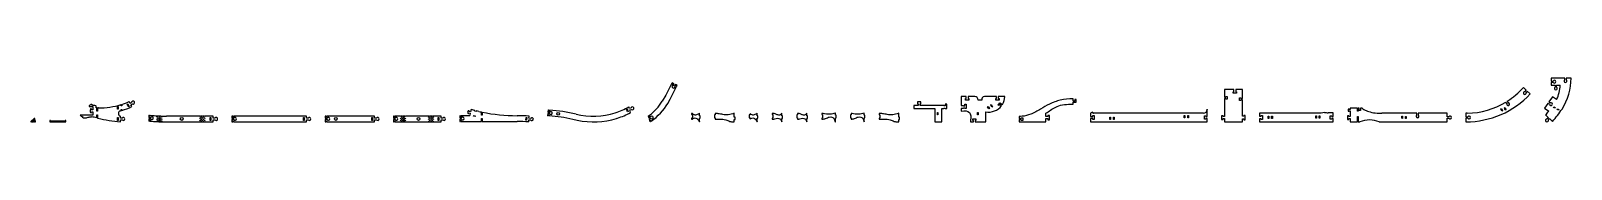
# Model space of a CAD drawing. Header units: millimetres. Extents: x 10 to 4322, y 0 to 123.
import ezdxf

# ---------------------------------------------------------------- set-up
doc = ezdxf.new("R2010")
doc.units = ezdxf.units.MM
doc.layers.get('0').update_dxf_attribs({"linetype": 'CONTINUOUS'})
doc.layers.add('CUTOUTS', color=1, linetype='CONTINUOUS')
doc.layers.add('PERIMETER', color=5, linetype='CONTINUOUS')

msp = doc.modelspace()

# ---------------------------------------------------------------- linework, layer by layer
for p, q in [((1803.5, 106.2), (1787.1, 75.2)), ((1799.2, 63.6), (1817.8, 98.6)), ((1806.2, 104.8), (1803.5, 106.2)), ((1805.4, 109.7), (1804.4, 107.8)), ((1804.4, 107.8), (1807, 106.4)), ((1810.8, 106.8), (1805.4, 109.7)), ((1807, 106.4), (1806.2, 104.8)), ((1808.4, 102.3), (1810.8, 106.8)), ((1814.2, 105), (1811.8, 100.5)), ((1819.7, 102.1), (1814.2, 105)), ((1815.1, 100), (1816, 101.7)), ((1817.8, 98.6), (1815.1, 100)), ((1816, 101.7), (1818.7, 100.2)), ((1818.7, 100.2), (1819.7, 102.1)), ((3377.1, 90.4), (3351.2, 90.4)), ((3351.2, 90.4), (3351.2, 69.2)), ((3377.1, 84.2), (3377.1, 90.4)), ((3401.4, 90.4), (3382.9, 90.4)), ((3382.9, 90.4), (3382.9, 84.2)), ((3401.4, 65.3), (3401.4, 90.4)), ((4196.1, 88.5), (4187.8, 96.1)), ((4192.6, 84.7), (4196.1, 88.5)), ((4303.6, 122.6), (4266.1, 122.6)), ((4266.1, 122.6), (4266.1, 114.4)), ((4266.1, 114.4), (4271.2, 114.4)), ((4271.2, 110.6), (4266.1, 110.6)), ((4266.1, 110.6), (4266.1, 102.4)), ((4266.1, 102.4), (4276.5, 102.4)), ((4276.5, 102.4), (4276.5, 97.5)), ((4280.6, 97.5), (4280.6, 102.4)), ((4280.6, 102.4), (4290.8, 102.4)), ((4303.6, 117.5), (4303.6, 122.6)), ((4321.7, 122.6), (4307.5, 122.6)), ((4307.5, 122.6), (4307.5, 117.5)), ((175.6, 46.7), (173.3, 44.4)), ((173.3, 44.4), (173.3, 42.6)), ((181.7, 46.5), (183, 48)), ((183, 45.3), (181.7, 46.5)), ((184.3, 46.7), (183, 45.3)), ((192.5, 38.8), (192.5, 43.9)), ((252.7, 43.4), (254.6, 43.4)), ((252.7, 35.5), (252.7, 43.4)), ((254.6, 43.4), (254.6, 35.5)), ((262.7, 44.5), (262.7, 48.5)), ((264.6, 44.5), (262.7, 44.5)), ((264.6, 49.1), (264.6, 44.5)), ((280.1, 49.2), (281.7, 50.1)), ((284, 42.4), (280.1, 49.2)), ((281.7, 50.1), (285.6, 43.3)), ((285.6, 43.3), (284, 42.4)), ((287.9, 51.6), (284.9, 56.8)), ((292.2, 54), (287.9, 51.6)), ((290, 48), (294.2, 50.4)), ((293.1, 42.8), (290, 48)), ((1787.1, 75.2), (1777.4, 57.6)), ((1792.7, 51.7), (1799.2, 63.6)), ((2494, 45.7), (2481.4, 45.7)), ((2481.4, 45.7), (2481.4, 37.6)), ((2491.5, 55.7), (2491.5, 50.6)), ((2501.6, 55.7), (2491.5, 55.7)), ((2491.5, 50.6), (2494, 50.6)), ((2494, 50.6), (2494, 45.7)), ((2499.1, 45.7), (2499.1, 50.6)), ((2499.1, 50.6), (2501.6, 50.6)), ((2566.1, 45.7), (2499.1, 45.7)), ((2501.6, 50.6), (2501.6, 55.7)), ((2566.1, 44.7), (2566.1, 45.7)), ((2569.8, 44.7), (2566.1, 44.7)), ((2574, 49.7), (2569.8, 49.7)), ((2569.8, 49.7), (2569.8, 44.7)), ((2574, 37.6), (2574, 49.7)), ((2628.6, 70.7), (2614, 70.7)), ((2614, 70.7), (2614, 45.6)), ((2614, 45.6), (2620.4, 45.6)), ((2620.4, 45.6), (2620.4, 44.6)), ((2620.4, 44.6), (2624.4, 44.6)), ((2624.4, 44.6), (2624.4, 49.6)), ((2624.4, 49.6), (2628.3, 49.6)), ((2626.1, 60.7), (2626.1, 65.6)), ((2626.1, 65.6), (2628.6, 65.6)), ((2635.9, 60.7), (2626.1, 60.7)), ((2628.3, 49.6), (2628.3, 37.7)), ((2628.6, 65.6), (2628.6, 70.7)), ((2652.3, 70.7), (2633.4, 70.7)), ((2633.4, 70.7), (2633.4, 65.6)), ((2633.4, 65.6), (2635.9, 65.6)), ((2635.9, 65.6), (2635.9, 60.7)), ((2671.6, 60.7), (2661.7, 60.7)), ((2713.4, 70.7), (2679.8, 70.7)), ((2688.3, 42.3), (2689.9, 43.2)), ((2689.9, 43.2), (2693.3, 37.3)), ((2697, 47.3), (2698.6, 48.2)), ((2700.4, 41.4), (2697, 47.3)), ((2698.6, 48.2), (2702, 42.3)), ((2710.9, 60.7), (2710.9, 65.6)), ((2710.9, 65.6), (2713.4, 65.6)), ((2720.7, 60.7), (2710.9, 60.7)), ((2713.4, 65.6), (2713.4, 70.7)), ((2717.7, 46.9), (2722, 53.7)), ((2720.1, 45.4), (2717.7, 46.9)), ((2736.6, 70.7), (2718.2, 70.7)), ((2718.2, 70.7), (2718.2, 65.6)), ((2718.2, 65.6), (2720.7, 65.6)), ((2722.1, 48.6), (2720.1, 45.4)), ((2720.7, 65.6), (2720.7, 60.7)), ((2722, 53.7), (2729.6, 49)), ((2727.2, 45.4), (2722.1, 48.6)), ((2928.1, 58.4), (2928.1, 64.4)), ((2931.9, 58.4), (2928.1, 58.4)), ((2928.1, 49.2), (2928.1, 55.2)), ((2928.1, 55.2), (2932, 55.2)), ((2936.1, 62.4), (2931.9, 62.4)), ((2931.9, 62.4), (2931.9, 58.4)), ((2932, 55.2), (2936.1, 55.2)), ((2936.1, 55.2), (2936.1, 62.4)), ((3351.2, 69.2), (3355.4, 69.2)), ((3355.4, 65.4), (3351.2, 65.4)), ((3351.2, 65.4), (3351.2, 15.1)), ((3355.4, 69.2), (3355.4, 71.2)), ((3355.4, 71.2), (3359.2, 71.2)), ((3355.4, 63.4), (3355.4, 65.4)), ((3359.2, 63.4), (3355.4, 63.4)), ((3359.2, 71.2), (3359.2, 63.4)), ((3375.1, 80.4), (3375.1, 84.2)), ((3375.1, 84.2), (3377.1, 84.2)), ((3384.9, 80.4), (3375.1, 80.4)), ((3382.9, 84.2), (3384.9, 84.2)), ((3384.9, 84.2), (3384.9, 80.4)), ((3393.4, 59.4), (3393.4, 67.3)), ((3393.4, 67.3), (3397.2, 67.3)), ((3397.2, 59.4), (3393.4, 59.4)), ((3397.2, 67.3), (3397.2, 65.3)), ((3397.2, 65.3), (3401.4, 65.3)), ((3401.4, 61.4), (3397.2, 61.4)), ((3397.2, 61.4), (3397.2, 59.4)), ((3401.4, 16.1), (3401.4, 61.4)), ((4141.6, 51.5), (4139.1, 55.6)), ((4142.4, 57.6), (4144.9, 53.6)), ((4198.9, 85.9), (4195.5, 82.1)), ((4207.2, 78.3), (4198.9, 85.9)), ((4256.3, 51.4), (4247.2, 38)), ((4261.3, 49.5), (4256.3, 51.4)), ((4269, 70.4), (4259.2, 55.8)), ((4259.2, 55.8), (4263.5, 52.9)), ((4280.7, 62.6), (4269, 70.4)), ((65.3, 4.1), (63.2, 4.1)), ((63.2, 4.1), (63.2, 0)), ((63.2, 0), (108.2, 0)), ((65.3, 2.1), (65.3, 4.1)), ((106, 2.1), (65.3, 2.1)), ((108.2, 4.1), (106, 4.1)), ((106, 4.1), (106, 2.1)), ((108.2, 2.1), (108.2, 4.1)), ((108.2, 0), (108.2, 2.1)), ((108.2, 2.1), (108.2, 2.1)), ((184, 18.7), (148.2, 18.7)), ((148.2, 18.7), (152.8, 14.5)), ((152.8, 14.5), (154.2, 16)), ((154.2, 16), (155.5, 14.8)), ((155.5, 14.8), (154.2, 13.3)), ((154.2, 13.3), (155.6, 12.1)), ((173.3, 42.6), (184, 42.6)), ((184, 33.7), (180.1, 33.7)), ((180.1, 27.6), (184, 27.6)), ((184, 42.6), (184, 33.7)), ((184, 27.6), (184, 18.7)), ((194.5, 38.8), (192.5, 38.8)), ((194.5, 30.3), (194.5, 38.8)), ((196.4, 30.3), (194.5, 30.3)), ((194.5, 11.1), (194.5, 20.1)), ((194.5, 20.1), (196.4, 20.1)), ((199.5, 38.8), (196.4, 38.8)), ((196.4, 38.8), (196.4, 30.3)), ((196.4, 20.1), (196.4, 10.7)), ((196.4, 10.7), (197.9, 10.3)), ((199.5, 38.8), (199.5, 38.8)), ((254.6, 35.5), (252.7, 35.5)), ((252.7, 12), (254.6, 12)), ((252.7, 4.2), (252.7, 12)), ((254.6, 4.2), (252.7, 4.2)), ((254.6, 12), (254.6, 4.2)), ((260.7, 10.2), (260.7, 16.2)), ((265.6, 10.2), (260.7, 10.2)), ((260.7, 0), (260.7, 6)), ((260.7, 6), (265.6, 6)), ((262.7, 31.6), (262.7, 34.4)), ((262.7, 34.4), (264.6, 34.4)), ((264.6, 34.4), (264.6, 32.2)), ((340.4, 18.7), (340.4, 12.5)), ((340.4, 12.5), (345.5, 12.5)), ((345.5, 8.6), (340.4, 8.6)), ((340.4, 8.6), (340.4, 2.4)), ((342.5, 15.6), (342.5, 18.5)), ((344.4, 15.6), (342.5, 15.6)), ((342.5, 2.2), (342.5, 5.5)), ((342.5, 5.5), (344.4, 5.5)), ((344.4, 18.3), (344.4, 15.6)), ((344.4, 5.5), (344.4, 2.1)), ((362.8, 13.7), (363.8, 15.6)), ((363.8, 11.9), (362.8, 13.7)), ((362.8, 7.7), (363.8, 9.6)), ((363.8, 5.9), (362.8, 7.7)), ((362.8, 1.7), (363.8, 3.6)), ((363.4, 0.7), (362.8, 1.7)), ((363.8, 15.6), (364.8, 13.7)), ((364.8, 13.7), (363.8, 11.9)), ((363.8, 9.6), (364.8, 7.7)), ((364.8, 7.7), (363.8, 5.9)), ((363.8, 3.6), (364.8, 1.7)), ((364.8, 1.7), (364.2, 0.7)), ((366.8, 14.9), (365.8, 16.7)), ((365.8, 10.7), (366.8, 12.6)), ((366.8, 8.9), (365.8, 10.7)), ((365.8, 4.7), (366.8, 6.6)), ((366.8, 2.9), (365.8, 4.7)), ((367.8, 16.6), (366.8, 14.9)), ((366.8, 12.6), (367.8, 10.7)), ((367.8, 10.7), (366.8, 8.9)), ((366.8, 6.6), (367.8, 4.7)), ((367.8, 4.7), (366.8, 2.9)), ((366.8, 0.5), (366.8, 0.6)), ((366.8, 0.6), (366.8, 0.5)), ((368.8, 13.7), (369.8, 15.6)), ((369.8, 11.9), (368.8, 13.7)), ((368.8, 7.7), (369.8, 9.6)), ((369.8, 5.9), (368.8, 7.7)), ((368.8, 1.7), (369.8, 3.6)), ((369.5, 0.4), (368.8, 1.7)), ((369.8, 15.6), (370.8, 13.7)), ((370.8, 13.7), (369.8, 11.9)), ((369.8, 9.6), (370.8, 7.7)), ((370.8, 7.7), (369.8, 5.9)), ((369.8, 3.6), (370.8, 1.7)), ((370.8, 1.7), (370.1, 0.4)), ((371.8, 10.7), (372.8, 12.6)), ((372.8, 8.9), (371.8, 10.7)), ((371.8, 4.7), (372.8, 6.6)), ((372.8, 2.9), (371.8, 4.7)), ((372.8, 14.9), (371.9, 16.5)), ((372.7, 0.3), (372.8, 0.6)), ((373.6, 16.4), (372.8, 14.9)), ((372.8, 12.6), (373.8, 10.7)), ((373.8, 10.7), (372.8, 8.9)), ((372.8, 6.6), (373.8, 4.7)), ((373.8, 4.7), (372.8, 2.9)), ((372.8, 0.6), (372.9, 0.3)), ((374.8, 13.7), (375.8, 15.6)), ((375.8, 11.9), (374.8, 13.7)), ((374.8, 7.7), (375.8, 9.6)), ((375.8, 5.9), (374.8, 7.7)), ((374.8, 1.7), (375.8, 3.6)), ((375.6, 0.2), (374.8, 1.7)), ((375.8, 15.6), (376.8, 13.7)), ((376.8, 13.7), (375.8, 11.9)), ((375.8, 9.6), (376.8, 7.7)), ((376.8, 7.7), (375.8, 5.9)), ((375.8, 3.6), (376.8, 1.7)), ((376.8, 1.7), (376, 0.2)), ((483.1, 16.1), (389.7, 16.1)), ((389.7, 0), (486.5, 0)), ((483, 15.9), (483.1, 16.1)), ((484, 14), (483, 15.9)), ((483, 9.9), (484, 11.7)), ((484, 8), (483, 9.9)), ((483, 3.9), (484, 5.7)), ((484, 2), (483, 3.9)), ((485, 15.9), (484, 14)), ((484, 11.7), (485, 9.9)), ((485, 9.9), (484, 8)), ((484, 5.7), (485, 3.9)), ((485, 3.9), (484, 2)), ((489.1, 16.1), (484.8, 16.1)), ((484.8, 16.1), (485, 15.9)), ((486, 12.9), (487, 14.7)), ((487, 11), (486, 12.9)), ((486, 6.9), (487, 8.7)), ((487, 5), (486, 6.9)), ((486, 0.9), (487, 2.7)), ((486.5, 0), (486, 0.9)), ((487, 14.7), (488, 12.9)), ((488, 12.9), (487, 11)), ((487, 8.7), (488, 6.9)), ((488, 6.9), (487, 5)), ((487, 2.7), (488, 0.9)), ((488, 0.9), (487.5, 0)), ((487.5, 0), (492.5, 0)), ((489, 15.9), (489.1, 16.1)), ((490, 14), (489, 15.9)), ((489, 9.9), (490, 11.7)), ((490, 8), (489, 9.9)), ((489, 3.9), (490, 5.7)), ((490, 2), (489, 3.9)), ((491, 15.9), (490, 14)), ((490, 11.7), (491, 9.9)), ((491, 9.9), (490, 8)), ((490, 5.7), (491, 3.9)), ((491, 3.9), (490, 2)), ((495.1, 16.1), (490.8, 16.1)), ((490.8, 16.1), (491, 15.9)), ((492, 12.9), (493, 14.7)), ((493, 11), (492, 12.9)), ((492, 6.9), (493, 8.7)), ((493, 5), (492, 6.9)), ((492, 0.9), (493, 2.7)), ((492.5, 0), (492, 0.9)), ((493, 14.7), (494, 12.9)), ((494, 12.9), (493, 11)), ((493, 8.7), (494, 6.9)), ((494, 6.9), (493, 5)), ((493, 2.7), (494, 0.9)), ((494, 0.9), (493.5, 0)), ((493.5, 0), (520.5, 0)), ((495, 15.9), (495.1, 16.1)), ((496, 14), (495, 15.9)), ((495, 9.9), (496, 11.7)), ((496, 8), (495, 9.9)), ((495, 3.9), (496, 5.7)), ((496, 2), (495, 3.9)), ((497, 15.9), (496, 14)), ((496, 11.7), (497, 9.9)), ((497, 9.9), (496, 8)), ((496, 5.7), (497, 3.9)), ((497, 3.9), (496, 2)), ((520.5, 16.1), (496.8, 16.1)), ((496.8, 16.1), (497, 15.9)), ((512.5, 12), (514.3, 12)), ((512.5, 4.1), (512.5, 12)), ((514.3, 4.1), (512.5, 4.1)), ((514.3, 12), (514.3, 4.1)), ((520.5, 10.1), (520.5, 16.1)), ((525.3, 10.1), (520.5, 10.1)), ((520.5, 0), (520.5, 6)), ((520.5, 6), (525.3, 6)), ((575.1, 16.1), (573, 16.1)), ((573, 16.1), (573, 10)), ((573, 10), (578.1, 10)), ((578.1, 6.1), (573, 6.1)), ((573, 6.1), (573, 0)), ((573, 0), (575.1, 0)), ((575.1, 13.1), (575.1, 16.1)), ((577, 13.1), (575.1, 13.1)), ((575.1, 0), (575.1, 3)), ((575.1, 3), (577, 3)), ((781.5, 16.1), (577, 16.1)), ((577, 16.1), (577, 13.1)), ((577, 3), (577, 0)), ((577, 0), (781.5, 0)), ((773.5, 4.1), (773.5, 12)), ((773.5, 12), (775.3, 12)), ((775.3, 4.1), (773.5, 4.1)), ((775.3, 12), (775.3, 4.1)), ((781.5, 10.1), (781.5, 16.1)), ((786.4, 10.1), (781.5, 10.1)), ((781.5, 0), (781.5, 6)), ((781.5, 6), (786.4, 6)), ((836.2, 16.1), (834, 16.1)), ((834, 16.1), (834, 10)), ((834, 10), (839.1, 10)), ((839.1, 6.1), (834, 6.1)), ((834, 6.1), (834, 0)), ((834, 0), (836.2, 0)), ((836.2, 13.1), (836.2, 16.1)), ((838, 13.1), (836.2, 13.1)), ((836.2, 0), (836.2, 3)), ((836.2, 3), (838, 3)), ((972.4, 16.1), (838, 16.1)), ((838, 16.1), (838, 13.1)), ((838, 3), (838, 0)), ((838, 0), (972.4, 0)), ((964.4, 12), (966.2, 12)), ((964.4, 4.1), (964.4, 12)), ((966.2, 4.1), (964.4, 4.1)), ((966.2, 12), (966.2, 4.1)), ((972.4, 10.1), (972.4, 16.1)), ((977.2, 10.1), (972.4, 10.1)), ((972.4, 0), (972.4, 6)), ((972.4, 6), (977.2, 6)), ((1027, 16.1), (1024.9, 16.1)), ((1024.9, 16.1), (1024.9, 10)), ((1024.9, 10), (1030, 10)), ((1030, 6.1), (1024.9, 6.1)), ((1024.9, 6.1), (1024.9, 0)), ((1024.9, 0), (1027, 0)), ((1027, 13.1), (1027, 16.1)), ((1028.9, 13.1), (1027, 13.1)), ((1027, 0), (1027, 3)), ((1027, 3), (1028.9, 3)), ((1044.8, 16.1), (1028.9, 16.1)), ((1028.9, 16.1), (1028.9, 13.1)), ((1028.9, 3), (1028.9, 0)), ((1028.9, 0), (1048.1, 0)), ((1044.6, 15.8), (1044.8, 16.1)), ((1045.6, 14), (1044.6, 15.8)), ((1044.6, 9.8), (1045.6, 11.6)), ((1045.6, 8), (1044.6, 9.8)), ((1044.6, 3.8), (1045.6, 5.6)), ((1045.6, 2), (1044.6, 3.8)), ((1046.6, 15.8), (1045.6, 14)), ((1045.6, 11.6), (1046.6, 9.8)), ((1045.7, 8.1), (1045.6, 8)), ((1045.6, 5.6), (1046.6, 3.8)), ((1046.6, 3.8), (1045.6, 2)), ((1045.8, 8.1), (1045.7, 8.1)), ((1046.6, 9.8), (1045.8, 8.3)), ((1045.8, 8.3), (1045.8, 8.1)), ((1050.8, 16.1), (1046.4, 16.1)), ((1046.4, 16.1), (1046.6, 15.8)), ((1047.6, 12.8), (1048.6, 14.6)), ((1048.6, 11), (1047.6, 12.8)), ((1047.6, 6.8), (1048.6, 8.6)), ((1048.6, 5), (1047.6, 6.8)), ((1047.6, 0.8), (1048.6, 2.6)), ((1048.1, 0), (1047.6, 0.8)), ((1048.6, 14.6), (1049.6, 12.8)), ((1049.6, 12.8), (1048.6, 11)), ((1048.6, 8.6), (1049.6, 6.8)), ((1049.6, 6.8), (1048.6, 5)), ((1048.6, 2.6), (1049.6, 0.8)), ((1049.6, 0.8), (1049.2, 0)), ((1049.2, 0), (1054.1, 0)), ((1050.6, 15.8), (1050.8, 16.1)), ((1051.6, 14), (1050.6, 15.8)), ((1050.6, 9.8), (1051.6, 11.6)), ((1051.6, 8), (1050.6, 9.8)), ((1050.6, 3.8), (1051.6, 5.6)), ((1051.6, 2), (1050.6, 3.8)), ((1052.6, 15.8), (1051.6, 14)), ((1051.6, 11.6), (1052.6, 9.8)), ((1052.6, 9.8), (1051.6, 8)), ((1051.6, 5.6), (1052.6, 3.8)), ((1052.6, 3.8), (1051.6, 2)), ((1056.8, 16.1), (1052.4, 16.1)), ((1052.4, 16.1), (1052.6, 15.8)), ((1053.6, 12.8), (1054.6, 14.6)), ((1054.6, 11), (1053.6, 12.8)), ((1053.6, 6.8), (1054.6, 8.6)), ((1054.6, 5), (1053.6, 6.8)), ((1053.6, 0.8), (1054.6, 2.6)), ((1054.1, 0), (1053.6, 0.8)), ((1054.6, 14.6), (1055.6, 12.8)), ((1055.6, 12.8), (1054.6, 11)), ((1054.6, 8.6), (1055.6, 6.8)), ((1055.6, 6.8), (1054.6, 5)), ((1054.6, 2.6), (1055.6, 0.8)), ((1055.6, 0.8), (1055.2, 0)), ((1055.2, 0), (1123.9, 0)), ((1056.6, 15.8), (1056.8, 16.1)), ((1057.6, 14), (1056.6, 15.8)), ((1056.6, 9.8), (1057.6, 11.6)), ((1057.6, 8), (1056.6, 9.8)), ((1056.6, 3.8), (1057.6, 5.6)), ((1057.6, 2), (1056.6, 3.8)), ((1058.6, 15.8), (1057.6, 14)), ((1057.6, 11.6), (1058.6, 9.8)), ((1058.6, 9.8), (1057.6, 8)), ((1057.6, 5.6), (1058.6, 3.8)), ((1058.6, 3.8), (1057.6, 2)), ((1126.3, 16.1), (1058.4, 16.1)), ((1058.4, 16.1), (1058.6, 15.8)), ((1123.3, 13.1), (1124.3, 14.9)), ((1124.3, 11.3), (1123.3, 13.1)), ((1123.3, 7.1), (1124.3, 8.9)), ((1124.3, 5.3), (1123.3, 7.1)), ((1123.3, 1.1), (1124.3, 2.9)), ((1123.9, 0), (1123.3, 1.1)), ((1124.3, 14.9), (1125.3, 13.1)), ((1125.3, 13.1), (1124.3, 11.3)), ((1124.3, 8.9), (1125.3, 7.1)), ((1125.3, 7.1), (1124.3, 5.3)), ((1124.3, 2.9), (1125.3, 1.1)), ((1125.3, 1.1), (1124.7, 0)), ((1124.7, 0), (1127.3, 0)), ((1127.3, 14.3), (1126.3, 16.1)), ((1126.3, 10.1), (1127.3, 11.9)), ((1127.3, 8.3), (1126.3, 10.1)), ((1126.3, 4.1), (1127.3, 5.9)), ((1127.3, 2.3), (1126.3, 4.1)), ((1128.3, 16.1), (1127.3, 14.3)), ((1127.3, 11.9), (1128.3, 10.1)), ((1128.3, 10.1), (1127.3, 8.3)), ((1127.3, 5.9), (1128.3, 4.1)), ((1128.3, 4.1), (1127.3, 2.3)), ((1127.3, 0), (1127.4, 0)), ((1127.4, 0), (1129.9, 0)), ((1132.3, 16.1), (1128.3, 16.1)), ((1129.3, 13.1), (1130.3, 14.9)), ((1130.3, 11.3), (1129.3, 13.1)), ((1129.3, 7.1), (1130.3, 8.9)), ((1130.3, 5.3), (1129.3, 7.1)), ((1129.3, 1.1), (1130.3, 2.9)), ((1129.9, 0), (1129.3, 1.1)), ((1130.3, 14.9), (1131.3, 13.1)), ((1131.3, 13.1), (1130.3, 11.3)), ((1130.3, 8.9), (1131.3, 7.1)), ((1131.3, 7.1), (1130.3, 5.3)), ((1130.3, 2.9), (1131.3, 1.1)), ((1131.3, 1.1), (1130.7, 0)), ((1130.7, 0), (1133.3, 0)), ((1133.3, 14.3), (1132.3, 16.1)), ((1132.3, 10.1), (1133.3, 11.9)), ((1133.3, 8.3), (1132.3, 10.1)), ((1132.3, 4.1), (1133.3, 5.9)), ((1133.3, 2.3), (1132.3, 4.1)), ((1134.3, 16.1), (1133.3, 14.3)), ((1133.3, 11.9), (1134.3, 10.1)), ((1134.3, 10.1), (1133.3, 8.3)), ((1133.3, 5.9), (1134.3, 4.1)), ((1134.3, 4.1), (1133.3, 2.3)), ((1133.3, 0), (1133.4, 0)), ((1133.4, 0), (1135.9, 0)), ((1158.3, 16.1), (1134.3, 16.1)), ((1135.3, 13.1), (1136.3, 14.9)), ((1136.3, 11.3), (1135.3, 13.1)), ((1135.3, 7.1), (1136.3, 8.9)), ((1136.3, 5.3), (1135.3, 7.1)), ((1135.3, 1.1), (1136.3, 2.9)), ((1135.9, 0), (1135.3, 1.1)), ((1136.3, 14.9), (1137.3, 13.1)), ((1137.3, 13.1), (1136.3, 11.3)), ((1136.3, 8.9), (1137.3, 7.1)), ((1137.3, 7.1), (1136.3, 5.3)), ((1136.3, 2.9), (1137.3, 1.1)), ((1137.3, 1.1), (1136.7, 0)), ((1136.7, 0), (1158.3, 0)), ((1150.3, 4.1), (1150.3, 12)), ((1150.3, 12), (1152.2, 12)), ((1152.2, 4.1), (1150.3, 4.1)), ((1152.2, 12), (1152.2, 4.1)), ((1158.3, 10.1), (1158.3, 16.1)), ((1163.2, 10.1), (1158.3, 10.1)), ((1158.3, 0), (1158.3, 6)), ((1158.3, 6), (1163.2, 6)), ((1213, 17.2), (1210.8, 17.2)), ((1210.8, 17.2), (1210.8, 11)), ((1210.8, 11), (1216, 11)), ((1216, 7.2), (1210.8, 7.2)), ((1210.8, 7.2), (1210.8, 1)), ((1210.8, 1), (1213, 1)), ((1213, 14.2), (1213, 17.2)), ((1214.8, 14.2), (1213, 14.2)), ((1213, 1), (1213, 4)), ((1213, 4), (1214.8, 4)), ((1238.5, 17.2), (1214.8, 17.2)), ((1214.8, 17.2), (1214.8, 14.2)), ((1214.8, 4), (1214.8, 1)), ((1214.8, 1), (1260.5, 1)), ((1236.3, 25), (1240.1, 24.2)), ((1241, 28.2), (1237.2, 29.1)), ((1240.1, 24.2), (1238.7, 18.3)), ((1242.4, 34.2), (1241, 28.2)), ((1253.2, 31.7), (1242.4, 34.2)), ((1249.6, 16.1), (1250, 17.7)), ((1253.4, 15.3), (1249.6, 16.1)), ((1250, 17.7), (1253.8, 16.9)), ((1252.7, 29.6), (1253.2, 31.7)), ((1256.5, 28.7), (1252.7, 29.6)), ((1253.8, 16.9), (1253.4, 15.3)), ((1257, 30.8), (1256.5, 28.7)), ((1260.8, 30), (1257, 30.8)), ((1260.5, 1), (1261, 1.1)), ((1263.9, 29.3), (1260.8, 30)), ((1261, 1.1), (1271.5, 1.1)), ((1271.5, 19), (1271.5, 27.6)), ((1273.3, 19), (1271.5, 19)), ((1271.5, 1.1), (1271.5, 8.9)), ((1271.5, 8.9), (1273.3, 8.9)), ((1273.3, 27.2), (1273.3, 19)), ((1273.3, 8.9), (1273.3, 1.1)), ((1273.3, 1.1), (1371, 1.1)), ((1370.9, 17.3), (1370.9, 17.2)), ((1395.9, 4.7), (1396.4, 12.5)), ((1397.7, 4.6), (1395.9, 4.7)), ((1396.4, 12.5), (1398.3, 12.4)), ((1398.3, 12.4), (1397.7, 4.6)), ((1403.6, 0), (1404, 6)), ((1404, 6), (1408.9, 5.7)), ((1404.3, 10.1), (1404.7, 16.1)), ((1409.2, 9.8), (1404.3, 10.1)), ((1457.1, 23.3), (1456.7, 17.2)), ((1462.2, 22.9), (1457.1, 23.3)), ((1457.7, 33.3), (1457.3, 27.1)), ((1457.3, 27.1), (1462.4, 26.8)), ((1458.8, 17), (1459, 20)), ((1459, 20), (1460.8, 19.9)), ((1459.7, 30.1), (1459.9, 33.1)), ((1461.5, 30), (1459.7, 30.1)), ((1460.8, 19.9), (1460.6, 16.9)), ((1461.7, 33), (1461.5, 30)), ((1527.2, 7.1), (1539.6, 4.3)), ((1649.4, 9.7), (1651.7, 10.4)), ((1677.7, 35.5), (1679.5, 36.1)), ((1679.9, 28), (1677.7, 35.5)), ((1679.5, 36.1), (1681.7, 28.6)), ((1681.7, 28.6), (1679.9, 28)), ((1685.5, 37.5), (1684.1, 42)), ((1690.1, 38.9), (1685.5, 37.5)), ((1686.6, 33.6), (1691.3, 35)), ((1688.8, 26.2), (1686.6, 33.6)), ((1738.2, 16.2), (1739.7, 11.3)), ((1739.7, 11.3), (1744.6, 12.8)), ((1741.2, 13.6), (1740.1, 17.5)), ((1745.7, 9.1), (1740.8, 7.6)), ((1740.8, 7.6), (1743, 0)), ((1743, 14.1), (1741.2, 13.6)), ((1741.7, 18.6), (1743, 14.1)), ((1743.9, 4.6), (1745.7, 5.1)), ((1744.9, 1.2), (1743.9, 4.6)), ((1745.7, 5.1), (1746.5, 2.3)), ((1861.8, 23.4), (1859.7, 23.4)), ((1859.7, 23.4), (1859.7, 20.3)), ((1859.7, 20.3), (1861.7, 20.3)), ((1861.7, 10.4), (1859.7, 10.4)), ((1859.7, 10.4), (1859.7, 7.3)), ((1859.7, 7.3), (1861.8, 7.3)), ((1861.7, 20.3), (1861.7, 10.4)), ((1881.8, 17.1), (1881.8, 24.4)), ((1883.8, 17.1), (1881.8, 17.1)), ((1881.8, 0), (1881.8, 9.9)), ((1881.8, 9.9), (1883.8, 9.9)), ((1883.8, 9.9), (1883.8, 17.1)), ((1925.8, 19.2), (1923.8, 19.2)), ((1923.8, 19.2), (1923.8, 11.1)), ((1923.8, 11.1), (1925.8, 11.1)), ((1926.7, 23.2), (1925.8, 23.2)), ((1925.8, 23.2), (1925.8, 19.2)), ((1925.8, 11.1), (1925.8, 7.1)), ((1925.8, 7.1), (1926.7, 7.1)), ((1979.2, 13.5), (1979.2, 24.2)), ((1981.2, 13.5), (1979.2, 13.5)), ((1979.2, 0), (1979.2, 6.4)), ((1979.2, 6.4), (1981.2, 6.4)), ((1981.2, 6.4), (1981.2, 13.5)), ((2023.2, 19.4), (2021.2, 19.4)), ((2021.2, 19.4), (2021.2, 11.3)), ((2021.2, 11.3), (2023.2, 11.3)), ((2023.2, 23.5), (2023.2, 19.4)), ((2023.2, 11.3), (2023.2, 7.2)), ((2043.4, 17.1), (2043.4, 24.4)), ((2045.4, 17.1), (2043.4, 17.1)), ((2043.4, 0), (2043.4, 9.9)), ((2043.4, 9.9), (2045.4, 9.9)), ((2045.4, 9.9), (2045.4, 17.1)), ((2087.4, 23.6), (2085.4, 23.6)), ((2085.4, 23.6), (2085.4, 20.2)), ((2085.4, 20.2), (2087.4, 20.2)), ((2087.4, 10.3), (2085.4, 10.3)), ((2085.4, 10.3), (2085.4, 7.5)), ((2085.4, 7.5), (2087.4, 7.5)), ((2087.4, 20.2), (2087.4, 10.3)), ((2112.3, 16.4), (2112.3, 24.7)), ((2114.3, 16.4), (2112.3, 16.4)), ((2112.3, 0), (2112.3, 9.2)), ((2112.3, 9.2), (2114.3, 9.2)), ((2114.3, 9.2), (2114.3, 16.4)), ((2156.3, 19.6), (2154.3, 19.6)), ((2154.3, 19.6), (2154.3, 11.5)), ((2154.3, 11.5), (2156.3, 11.5)), ((2157.2, 23.6), (2156.3, 23.6)), ((2156.3, 23.6), (2156.3, 19.6)), ((2156.3, 11.5), (2156.3, 7.5)), ((2156.3, 7.5), (2157.2, 7.5)), ((2182.1, 16.4), (2182.1, 24.7)), ((2184.1, 16.4), (2182.1, 16.4)), ((2182.1, 0), (2182.1, 9.2)), ((2182.1, 9.2), (2184.1, 9.2)), ((2184.1, 9.2), (2184.1, 16.4)), ((2226.1, 23.6), (2224.1, 23.6)), ((2224.1, 23.6), (2224.1, 20.5)), ((2224.1, 20.5), (2226.1, 20.5)), ((2226.1, 10.6), (2224.1, 10.6)), ((2224.1, 10.6), (2224.1, 7.5)), ((2224.1, 7.5), (2226.1, 7.5)), ((2226.1, 20.5), (2226.1, 10.6)), ((2262, 18.4), (2262, 24.6)), ((2264, 18.4), (2262, 18.4)), ((2262, 0), (2262, 11.2)), ((2262, 11.2), (2264, 11.2)), ((2264, 11.2), (2264, 18.4)), ((2306, 19.6), (2304, 19.6)), ((2304, 19.6), (2304, 11.5)), ((2304, 11.5), (2306, 11.5)), ((2306.9, 23.6), (2306, 23.6)), ((2306, 23.6), (2306, 19.6)), ((2306, 11.5), (2306, 7.5)), ((2306, 7.5), (2306.9, 7.5)), ((2342.8, 18.4), (2342.8, 24.6)), ((2344.8, 18.4), (2342.8, 18.4)), ((2342.8, 0), (2342.8, 11.2)), ((2342.8, 11.2), (2344.8, 11.2)), ((2344.8, 11.2), (2344.8, 18.4)), ((2386.9, 23.2), (2384.8, 23.2)), ((2384.8, 23.2), (2384.8, 20.1)), ((2384.8, 20.1), (2386.8, 20.1)), ((2386.8, 10.2), (2384.8, 10.2)), ((2384.8, 10.2), (2384.8, 7.1)), ((2384.8, 7.1), (2386.9, 7.1)), ((2386.8, 20.1), (2386.8, 10.2)), ((2439.4, 13.5), (2439.4, 24.2)), ((2441.4, 13.5), (2439.4, 13.5)), ((2439.4, 0), (2439.4, 6.4)), ((2439.4, 6.4), (2441.4, 6.4)), ((2441.4, 6.4), (2441.4, 13.5)), ((2481.4, 37.6), (2540.7, 37.6)), ((2540.7, 37.6), (2540.7, 0)), ((2540.7, 0), (2559.6, 0)), ((2547.5, 26.6), (2549.3, 26.6)), ((2547.5, 19.8), (2547.5, 26.6)), ((2549.3, 19.8), (2547.5, 19.8)), ((2549.3, 26.6), (2549.3, 19.8)), ((2559.6, 0), (2559.6, 37.6)), ((2559.6, 37.6), (2566.1, 37.6)), ((2566.1, 37.6), (2566.1, 38.6)), ((2566.1, 38.6), (2569.8, 38.6)), ((2569.8, 38.6), (2569.8, 37.6)), ((2569.8, 37.6), (2574, 37.6)), ((2620.4, 37.7), (2614, 37.7)), ((2614, 37.7), (2614, 29.7)), ((2624.4, 38.7), (2620.4, 38.7)), ((2620.4, 38.7), (2620.4, 37.7)), ((2624.4, 37.7), (2624.4, 38.7)), ((2628.3, 37.7), (2624.4, 37.7)), ((2640.1, 0), (2649.1, 0)), ((2647.1, 4.1), (2647.1, 8)), ((2647.1, 8), (2655, 8)), ((2649.1, 4.1), (2647.1, 4.1)), ((2649.1, 0), (2649.1, 4.1)), ((2655, 4.1), (2653, 4.1)), ((2653, 4.1), (2653, 0)), ((2653, 0), (2682.8, 0)), ((2655, 8), (2655, 4.1)), ((2660.1, 26.3), (2662, 26.3)), ((2660.1, 19.5), (2660.1, 26.3)), ((2662, 19.5), (2660.1, 19.5)), ((2662, 26.3), (2662, 19.5)), ((2682.8, 0), (2682.8, 28.1)), ((2691.7, 36.4), (2688.3, 42.3)), ((2693.3, 37.3), (2691.7, 36.4)), ((2702, 42.3), (2700.4, 41.4)), ((2776.6, 15.1), (2776.6, 9)), ((2776.6, 9), (2781.7, 9)), ((2781.7, 6.1), (2776.6, 6.1)), ((2776.6, 6.1), (2776.6, 0)), ((2776.6, 0), (2851.1, 0)), ((2781.7, 9), (2781.7, 11)), ((2781.7, 11), (2786.6, 11)), ((2781.7, 4.1), (2781.7, 6.1)), ((2786.6, 4.1), (2781.7, 4.1)), ((2786.6, 11), (2786.6, 4.1)), ((2851.1, 15.1), (2851.1, 24)), ((2857, 15.1), (2851.1, 15.1)), ((2851.1, 0), (2851.1, 9)), ((2851.1, 9), (2857, 9)), ((2861.1, 18.1), (2857, 18.1)), ((2857, 18.1), (2857, 15.1)), ((2857, 9), (2857, 6)), ((2857, 6), (2861.1, 6)), ((2861.1, 6), (2861.1, 18.1)), ((2976.1, 24.1), (2976.1, 15)), ((2976.1, 15), (2982.3, 15)), ((2976.1, 9.1), (2976.1, 0)), ((2982.3, 9.1), (2976.1, 9.1)), ((2976.1, 0), (3303.2, 0)), ((2982.3, 18), (2986.1, 18)), ((2982.3, 15), (2982.3, 18)), ((2982.3, 6.1), (2982.3, 9.1)), ((2986.1, 6.1), (2982.3, 6.1)), ((3292.4, 24.1), (2984.6, 24.1)), ((2986.1, 18), (2986.1, 6.1)), ((3030.5, 6.5), (3030.5, 13.4)), ((3030.5, 13.4), (3032.3, 13.4)), ((3032.3, 6.5), (3030.5, 6.5)), ((3032.3, 13.4), (3032.3, 6.5)), ((3040.5, 6.5), (3040.5, 13.4)), ((3040.5, 13.4), (3042.3, 13.4)), ((3042.3, 6.5), (3040.5, 6.5)), ((3042.3, 13.4), (3042.3, 6.5)), ((3238.8, 11), (3238.8, 17.8)), ((3238.8, 17.8), (3240.7, 17.8)), ((3240.7, 11), (3238.8, 11)), ((3240.7, 17.8), (3240.7, 11)), ((3248.8, 11), (3248.8, 17.8)), ((3248.8, 17.8), (3250.7, 17.8)), ((3250.7, 11), (3248.8, 11)), ((3250.7, 17.8), (3250.7, 11)), ((3295.2, 17), (3299.1, 17)), ((3295.2, 7.1), (3295.2, 17)), ((3299.1, 7.1), (3295.2, 7.1)), ((3299.1, 17), (3299.1, 15)), ((3299.1, 15), (3303.2, 15)), ((3303.2, 9.1), (3299.1, 9.1)), ((3299.1, 9.1), (3299.1, 7.1)), ((3303.2, 15), (3303.2, 35)), ((3303.2, 0), (3303.2, 9.1)), ((3343.2, 17.1), (3343.2, 7)), ((3347.4, 17.1), (3343.2, 17.1)), ((3343.2, 7), (3347.4, 7)), ((3347.4, 15.1), (3347.4, 17.1)), ((3351.2, 15.1), (3347.4, 15.1)), ((3347.4, 7), (3347.4, 9)), ((3347.4, 9), (3351.2, 9)), ((3351.2, 9), (3351.2, 0)), ((3351.2, 0), (3401.4, 0)), ((3405.2, 16.1), (3401.4, 16.1)), ((3401.4, 0), (3401.4, 8)), ((3401.4, 8), (3405.2, 8)), ((3409.4, 18.1), (3405.2, 18.1)), ((3405.2, 18.1), (3405.2, 16.1)), ((3405.2, 8), (3405.2, 6)), ((3405.2, 6), (3409.4, 6)), ((3409.4, 6), (3409.4, 18.1)), ((3621.6, 24.1), (3449.4, 24.1)), ((3449.4, 24.1), (3449.4, 16)), ((3449.4, 16), (3453.5, 16)), ((3453.5, 8.1), (3449.4, 8.1)), ((3449.4, 8.1), (3449.4, 0)), ((3449.4, 0), (3655.4, 0)), ((3453.5, 16), (3453.5, 18)), ((3453.5, 18), (3457.4, 18)), ((3453.5, 6.1), (3453.5, 8.1)), ((3457.4, 6.1), (3453.5, 6.1)), ((3457.4, 18), (3457.4, 6.1)), ((3473.3, 9), (3473.3, 15.8)), ((3473.3, 15.8), (3475.2, 15.8)), ((3475.2, 9), (3473.3, 9)), ((3475.2, 15.8), (3475.2, 9)), ((3483.3, 9), (3483.3, 15.8)), ((3483.3, 15.8), (3485.2, 15.8)), ((3485.2, 9), (3483.3, 9)), ((3485.2, 15.8), (3485.2, 9)), ((3606.6, 9.9), (3606.6, 16.7)), ((3606.6, 16.7), (3608.4, 16.7)), ((3608.4, 9.9), (3606.6, 9.9)), ((3608.4, 16.7), (3608.4, 9.9)), ((3616.6, 9.9), (3616.6, 16.7)), ((3616.6, 16.7), (3618.4, 16.7)), ((3618.4, 9.9), (3616.6, 9.9)), ((3618.4, 16.7), (3618.4, 9.9)), ((3630.8, 26.1), (3621.6, 24.1)), ((3655.4, 25.6), (3641.8, 25.6)), ((3647.4, 7.1), (3647.4, 17)), ((3647.4, 17), (3651.3, 17)), ((3651.3, 7.1), (3647.4, 7.1)), ((3651.3, 17), (3651.3, 15)), ((3651.3, 15), (3655.4, 15)), ((3655.4, 9.1), (3651.3, 9.1)), ((3651.3, 9.1), (3651.3, 7.1)), ((3655.4, 15), (3655.4, 25.6)), ((3655.4, 0), (3655.4, 9.1)), ((3699.6, 17.1), (3695.4, 17.1)), ((3695.4, 17.1), (3695.4, 7)), ((3695.4, 7), (3699.6, 7)), ((3700.6, 35.7), (3697.4, 35.7)), ((3697.4, 35.7), (3697.4, 29.5)), ((3697.4, 29.5), (3700.6, 29.5)), ((3699.6, 15.1), (3699.6, 17.1)), ((3703.4, 15.1), (3699.6, 15.1)), ((3699.6, 7), (3699.6, 9)), ((3699.6, 9), (3703.4, 9)), ((3700.6, 34.2), (3700.6, 35.7)), ((3703.4, 34.2), (3700.6, 34.2)), ((3700.6, 29.5), (3700.6, 31)), ((3700.6, 31), (3703.4, 31)), ((3723.2, 38.1), (3703.4, 38.1)), ((3703.4, 38.1), (3703.4, 34.2)), ((3703.4, 31), (3703.4, 15.1)), ((3703.4, 9), (3703.4, 0)), ((3703.4, 0), (3723.2, 0)), ((3723.2, 29.7), (3723.2, 38.1)), ((3725.1, 29.7), (3723.2, 29.7)), ((3723.2, 0), (3723.2, 14.7)), ((3723.2, 14.7), (3725.1, 14.7)), ((3728.3, 38.1), (3725.1, 38.1)), ((3725.1, 38.1), (3725.1, 29.7)), ((3725.1, 14.7), (3725.1, 0)), ((3725.1, 0), (3730.2, 0)), ((3725.3, 32.1), (3725.3, 34.9)), ((3725.3, 34.9), (3728.3, 34.9)), ((3732.1, 32.1), (3725.3, 32.1)), ((3728.3, 34.9), (3728.3, 38.1)), ((3736.3, 38.1), (3732.1, 38.1)), ((3732.1, 38.1), (3732.1, 32.1)), ((3784.6, 0), (3974.5, 0)), ((3889.9, 24.1), (3791.9, 24.1)), ((3847.6, 9.9), (3848, 15.8)), ((3849.4, 9.8), (3847.6, 9.9)), ((3848, 15.8), (3849.8, 15.6)), ((3849.8, 15.6), (3849.4, 9.8)), ((3857.6, 9.2), (3858, 15.1)), ((3859.4, 9.1), (3857.6, 9.2)), ((3858, 15.1), (3859.8, 15)), ((3859.8, 15), (3859.4, 9.1)), ((3889.9, 19), (3889.9, 24.1)), ((3974.5, 24.1), (3893.8, 24.1)), ((3893.8, 24.1), (3893.8, 19)), ((3974.5, 14.1), (3974.5, 24.1)), ((3979.4, 14.1), (3974.5, 14.1)), ((3974.5, 0), (3974.5, 10)), ((3974.5, 10), (3979.4, 10)), ((4031, 24.1), (4027, 24.1)), ((4027, 24.1), (4027, 14)), ((4027, 14), (4032.1, 14)), ((4032.1, 10.1), (4027, 10.1)), ((4027, 10.1), (4027, 0)), ((4031, 24.2), (4031, 24.1)), ((4125.2, 36.8), (4127, 37.3)), ((4127.2, 30.2), (4125.2, 36.8)), ((4127, 37.3), (4129, 30.8)), ((4129, 30.8), (4127.2, 30.2)), ((4134.8, 39.7), (4136.6, 40.2)), ((4136.8, 33.1), (4134.8, 39.7)), ((4136.6, 40.2), (4138.6, 33.6)), ((4138.6, 33.6), (4136.8, 33.1)), ((4247.2, 38), (4258.9, 30.1)), ((4249.8, 19.2), (4258, 11.7)), ((4258, 11.7), (4254.7, 8.1)), ((4257.8, 5.3), (4261.1, 8.9)), ((4261.1, 8.9), (4269.3, 1.4)), ((4272.5, 40.2), (4273.4, 41.9)), ((4275.9, 38.4), (4272.5, 40.2)), ((4273.4, 41.9), (4276.8, 40.1)), ((4276.8, 40.1), (4275.9, 38.4)), ((4282.9, 34.7), (4283.8, 36.4)), ((4286.3, 32.9), (4282.9, 34.7)), ((4283.8, 36.4), (4287.2, 34.6)), ((4287.2, 34.6), (4286.3, 32.9))]:
    msp.add_line(p, q)
for centre, radius in [((432.4, 8.1), 3.92), ((864, 8.1), 3.92), ((1095.3, 8.1), 3.93), ((1486.2, 22.4), 3.92)]:
    msp.add_circle(centre, radius)
for centre, radius, start, end in [((1808.5, 98.4), 3.96, 91.1298, 32.8968), ((4027.1, 239.5), 215.4, -57.6405, -41.7424), ((4274.7, 112.5), 3.96, -150.8835, 150.8835), ((4278.6, 94), 4.11, 120.3541, 59.6459), ((4194.4, 105.7), 96.5, -26.5315, -1.9145), ((4147, 126.9), 174.8, -31.3696, -1.417), ((4305.6, 114), 3.96, 119.1165, 60.8835), ((199.5, 250.6), 211.8, -90.0203, -72.641), ((199.5, 250.6), 211.8, -72.116, -66.2225), ((296.3, 54), 4.11, -119.6296, 179.6623), ((1660.6, 128.9), 136.9, -53.6834, -31.4195), ((1660.6, 128.9), 153.1, -55.8392, -30.2948), ((2652.3, 61.3), 9.43, -3.4726, 90), ((2679.8, 62.4), 8.36, 90, -168.6798), ((2690.7, 73.3), 46, -99.8568, -37.3626), ((2690.7, 73.3), 46, -32.0466, -3.2556), ((4027.1, 246.4), 246.4, -90.0174, -43.0267), ((4027.1, 239.5), 215.4, -88.9558, -58.6647), ((4145.1, 49.6), 3.96, 150.9638, 92.7309), ((4191.7, 80.9), 3.96, 76.5225, 18.2895), ((4265.3, 49.4), 3.96, 178.3425, 116.9912), ((89.5, -461.3), 483.9, 77.4687, 79.2818), ((309.9, 497.8), 500.2, -102.943, -95.6453), ((262.9, 23.6), 7.72, 106.6086, -106.1892), ((199.5, 250.6), 228, -74.4422, -73.9056), ((199.5, 250.6), 228, -73.4211, -65.779), ((269.1, 8.1), 4.11, -149.6459, 149.6459), ((389.7, 500.2), 484, -95.8521, -95.5964), ((389.7, 500.2), 500.2, -95.6625, -95.4151), ((389.7, 500.2), 484, -95.3764, -92.8364), ((389.7, 500.2), 500.2, -95.2023, -93.0239), ((349, 10.5), 3.96, -150.8835, 150.8835), ((389.7, 500.2), 500.2, -92.9242, -92.6303), ((389.7, 500.2), 500.2, -92.6268, -92.3181), ((389.7, 500.2), 484, -92.6024, -92.1085), ((389.7, 500.2), 500.2, -92.2526, -91.9571), ((389.7, 500.2), 500.2, -91.9239, -91.6174), ((389.7, 500.2), 484, -91.9064, -90), ((389.7, 500.2), 500.2, -91.5772, -90), ((528.9, 8.1), 4.11, -149.6459, 149.6459), ((581.6, 8.1), 3.96, -150.8835, 150.8835), ((789.9, 8.1), 4.11, -149.6459, 149.6459), ((842.6, 8.1), 3.96, -150.8835, 150.8835), ((980.8, 8.1), 4.11, -149.6459, 149.6459), ((1033.5, 8.1), 3.96, -150.8835, 150.8835), ((1166.7, 8.1), 4.11, -149.6459, 149.6459), ((1219.4, 9.1), 3.96, -150.8835, 150.8835), ((1238.5, 17.8), 0.598, -90, 69.6576), ((1371, 498.5), 481.3, -102.8532, -101.9271), ((1371, 498.5), 481.3, -101.7021, -90.0089), ((1371, -479), 496.3, 86.1021, 90.0087), ((1371, -479), 480.1, 86.1018, 90), ((1412.6, 7.5), 4.11, -153.5352, 145.7567), ((1424.2, -461.9), 480.1, 85.8632, 86.1197), ((1424.2, -461.9), 496.3, 85.8712, 86.1194), ((1424.2, -461.9), 480.1, 77.6133, 85.6424), ((1424.2, -461.9), 496.3, 76.9459, 85.6576), ((1465.8, 24.6), 3.96, -154.7727, 146.9943), ((1583.9, 227.4), 211.3, -103.0251, -72.9319), ((1583.9, 227.4), 227.4, -101.2244, -73.247), ((1590.8, 204.9), 187.7, -72.9319, -60.1954), ((1590.8, 204.9), 203.9, -72.606, -61.2602), ((1694.1, 37.9), 4.1, -133.7031, 166.8501), ((1660.6, 128.9), 136.9, -55.4525, -54.5039), ((1660.6, 128.9), 153.1, -57.4034, -56.5642), ((1748.5, 11.9), 3.96, -134.31, 167.457), ((2984.6, 26.6), 2.49, 133.0244, -90), ((3292.3, 35), 10.8, -89.0423, 0), ((3303.1, 35), 0.075, 0, 180), ((3757.4, -67.6), 72.9, 68.0594, 111.9406), ((3891.8, 15.6), 3.96, 119.1165, 60.8835), ((3982.9, 12.1), 4.11, -149.6459, 149.6459), ((4035.6, 12.1), 3.96, -150.8835, 150.8835), ((4253.9, 4.1), 4.11, 77.76, 17.0519), ((4089.2, 162.7), 215.4, -41.7823, -38.0133), ((4089.2, 169.6), 246.4, -43.0616, -32.8585)]:
    msp.add_arc(centre, radius, start, end)
for points, knots in [([(183, 48), (183, 48), (183, 48), (182.9, 48.1), (181.2, 49), (179.5, 49.3), (178, 48.6), (177.2, 48.2), (176.4, 47.6), (175.6, 46.7)], [-0.010285, -0.010285, -0.010285, -0.010285, 0, 0, 0, 0.638377, 0.638377, 0.638377, 0.999731, 0.999731, 0.999731, 0.999731]), ([(184.3, 46.7), (184.4, 46.7), (184.4, 46.7), (184.4, 46.7), (187.8, 46.7), (189.9, 46.4), (191, 45.8), (192, 45.3), (192.4, 44.6), (192.5, 43.9), (192.5, 43.9), (192.5, 43.9), (192.5, 43.9)], [0.0079329, 0.0079329, 0.0079329, 0.0079329, 0.0089487, 0.0089487, 0.0089487, 0.3194069, 0.3194069, 0.3194069, 0.5682004, 0.5682004, 0.5682004, 0.569059, 0.569059, 0.569059, 0.569059]), ([(2928.1, 64.4), (2928.1, 64.4), (2928.1, 64.4), (2928, 64.4), (2915.2, 65), (2903, 63.7), (2891.5, 60.9), (2880.8, 58.3), (2870.7, 54.3), (2861.3, 49.6), (2852.6, 45.4), (2844.4, 40.5), (2836.4, 35.7), (2827.3, 30.3), (2818.5, 25), (2808.8, 21.3), (2801.3, 18.3), (2793.3, 16.3), (2784.5, 15.5), (2781.9, 15.3), (2779.3, 15.2), (2776.6, 15.1), (2776.6, 15.1), (2776.6, 15.1), (2776.6, 15.1)], [-1.000393, -1.000393, -1.000393, -1.000393, -1, -1, -1, -0.788693, -0.788693, -0.788693, -0.59152, -0.59152, -0.59152, -0.410644, -0.410644, -0.410644, -0.205322, -0.205322, -0.205322, -0.04614, -0.04614, -0.04614, 0, 0, 0, 0.000427, 0.000427, 0.000427, 0.000427]), ([(2851.1, 24), (2855.9, 27), (2860.4, 30), (2864.6, 32.8), (2869.4, 36), (2873.9, 38.9), (2878.8, 41.4), (2884.2, 44.2), (2890.2, 46.4), (2898.1, 47.7), (2904.5, 48.8), (2912.2, 49.4), (2921.6, 49.3), (2923.7, 49.3), (2925.8, 49.3), (2928, 49.2), (2928.1, 49.2), (2928.1, 49.2), (2928.1, 49.2)], [0.545986, 0.545986, 0.545986, 0.545986, 0.6446039, 0.6446039, 0.6446039, 0.7550685, 0.7550685, 0.7550685, 0.8775342, 0.8775342, 0.8775342, 0.9780553, 0.9780553, 0.9780553, 1, 1, 1, 1.0002558, 1.0002558, 1.0002558, 1.0002558]), ([(155.6, 12.1), (155.6, 12.1), (155.6, 12.1), (155.6, 12.1), (156.3, 11.5), (157.5, 11), (159.2, 10.9), (160.9, 10.8), (163.1, 11.1), (165.5, 11.7), (168.7, 12.4), (172.3, 13.5), (175.3, 14), (176.9, 14.3), (178.3, 14.4), (179.5, 14.2)], [0.171528, 0.171528, 0.171528, 0.171528, 0.1717893, 0.1717893, 0.1717893, 0.3676429, 0.3676429, 0.3676429, 0.5655556, 0.5655556, 0.5655556, 0.8228749, 0.8228749, 0.8228749, 0.9551024, 0.9551024, 0.9551024, 0.9551024]), ([(180.1, 33.7), (179.9, 35.1), (179.4, 36.2), (178.8, 36.6), (178.4, 36.9), (177.9, 36.7), (177.5, 36.2), (176.9, 35.4), (176.4, 33.7), (176.3, 31.7), (176.2, 29.8), (176.4, 27.6), (176.9, 26.2), (177.3, 25.2), (177.8, 24.5), (178.4, 24.6), (179.1, 24.6), (179.8, 25.8), (180.1, 27.6)], [2.106069, 2.106069, 2.106069, 2.106069, 2.91742, 2.91742, 2.91742, 3.556426, 3.556426, 3.556426, 4.529192, 4.529192, 4.529192, 5.53661, 5.53661, 5.53661, 6.29994, 6.29994, 6.29994, 7.318709, 7.318709, 7.318709, 7.318709]), ([(1237.2, 29.1), (1237.1, 30.2), (1236.8, 31), (1236.2, 31.3), (1235.6, 31.6), (1234.8, 31.3), (1234.2, 30.5), (1233.4, 29.5), (1232.8, 27.8), (1232.8, 26.3), (1232.8, 25), (1233.2, 23.9), (1233.8, 23.6), (1234.4, 23.3), (1235.2, 23.6), (1235.9, 24.4), (1236, 24.6), (1236.2, 24.8), (1236.3, 25)], [-1.031681, -1.031681, -1.031681, -1.031681, -0.123482, -0.123482, -0.123482, 0.807408, 0.807408, 0.807408, 1.97809, 1.97809, 1.97809, 3.009669, 3.009669, 3.009669, 3.952405, 3.952405, 3.952405, 4.173274, 4.173274, 4.173274, 4.173274]), ([(1861.8, 23.4), (1861.8, 23.4), (1861.8, 23.4), (1861.8, 23.4), (1864.9, 20.9), (1868.1, 19.5), (1871.5, 19.8), (1874.7, 20), (1878.2, 21.6), (1881.7, 24.3), (1881.7, 24.4), (1881.8, 24.4), (1881.8, 24.4)], [-0.001128, -0.001128, -0.001128, -0.001128, 0, 0, 0, 0.50775, 0.50775, 0.50775, 1, 1, 1, 1.005573, 1.005573, 1.005573, 1.005573]), ([(1861.8, 7.3), (1861.8, 7.3), (1861.8, 7.3), (1861.8, 7.3), (1865.2, 10.5), (1868.6, 11.8), (1871.9, 10.5), (1875, 9.3), (1878, 6), (1881.1, 1.2), (1881.3, 0.9), (1881.5, 0.6), (1881.7, 0.2), (1881.7, 0.2), (1881.8, 0.1), (1881.8, 0)], [-0.001047, -0.001047, -0.001047, -0.001047, 0, 0, 0, 0.5, 0.5, 0.5, 0.968385, 0.968385, 0.968385, 1, 1, 1, 1.007182, 1.007182, 1.007182, 1.007182]), ([(1979.2, 24.2), (1979.2, 24.2), (1979.1, 24.2), (1979.1, 24.1), (1973.2, 21.7), (1967.6, 20.1), (1962.3, 19.5), (1958.2, 19.1), (1954.4, 19.2), (1950.5, 19.8), (1946.1, 20.5), (1941.7, 21.7), (1936.7, 22.5), (1933.6, 22.9), (1930.3, 23.2), (1926.7, 23.2)], [-1.001818, -1.001818, -1.001818, -1.001818, -1, -1, -1, -0.689617, -0.689617, -0.689617, -0.451439, -0.451439, -0.451439, -0.173634, -0.173634, -0.173634, 0, 0, 0, 0]), ([(1926.7, 7.1), (1926.7, 7.1), (1926.7, 7.1), (1926.7, 7.1), (1928.6, 7.3), (1931.3, 7.5), (1934.4, 7.7), (1938.2, 7.8), (1942.6, 7.9), (1946.6, 7.5), (1949.7, 7.1), (1952.6, 6.6), (1955.1, 5.8), (1959.6, 4.4), (1963, 2.6), (1966.7, 1.4), (1969.8, 0.4), (1973.1, -0.2), (1976.9, -0.1), (1977.6, -0.1), (1978.4, -0.1), (1979.1, 0), (1979.2, 0), (1979.2, 0), (1979.2, 0)], [-0.000111, -0.000111, -0.000111, -0.000111, 0, 0, 0, 0.148804, 0.148804, 0.148804, 0.332264, 0.332264, 0.332264, 0.476527, 0.476527, 0.476527, 0.738264, 0.738264, 0.738264, 0.957583, 0.957583, 0.957583, 1, 1, 1, 1.001307, 1.001307, 1.001307, 1.001307]), ([(2023.2, 23.5), (2023.2, 23.5), (2023.3, 23.5), (2023.3, 23.4), (2026.4, 20.9), (2029.6, 19.5), (2033, 19.8), (2036.3, 20), (2039.7, 21.6), (2043.2, 24.3), (2043.3, 24.4), (2043.3, 24.4), (2043.4, 24.4)], [-0.006669, -0.006669, -0.006669, -0.006669, 0, 0, 0, 0.50775, 0.50775, 0.50775, 1, 1, 1, 1.005573, 1.005573, 1.005573, 1.005573]), ([(2023.2, 7.2), (2023.2, 7.2), (2023.3, 7.3), (2023.3, 7.3), (2026.8, 10.5), (2030.1, 11.8), (2033.4, 10.5), (2036.5, 9.3), (2039.6, 6), (2042.6, 1.2), (2042.8, 0.9), (2043, 0.6), (2043.2, 0.2), (2043.3, 0.2), (2043.3, 0.1), (2043.4, 0)], [-0.006109, -0.006109, -0.006109, -0.006109, 0, 0, 0, 0.5, 0.5, 0.5, 0.968385, 0.968385, 0.968385, 1, 1, 1, 1.007182, 1.007182, 1.007182, 1.007182]), ([(2112.3, 24.7), (2112.3, 24.6), (2112.2, 24.6), (2112.2, 24.5), (2110.2, 21.7), (2108.2, 19.8), (2106.2, 19.1), (2104.4, 18.5), (2102.7, 18.7), (2100.7, 19.4), (2098.5, 20.2), (2096.1, 21.6), (2093.3, 22.5), (2091.5, 23.1), (2089.6, 23.5), (2087.4, 23.6), (2087.4, 23.6), (2087.4, 23.6), (2087.4, 23.6)], [-1.007032, -1.007032, -1.007032, -1.007032, -1, -1, -1, -0.699943, -0.699943, -0.699943, -0.45196, -0.45196, -0.45196, -0.174926, -0.174926, -0.174926, 0, 0, 0, 0.000051, 0.000051, 0.000051, 0.000051]), ([(2087.4, 7.5), (2088.8, 7.5), (2090.6, 7.9), (2092.6, 8.4), (2095, 9.1), (2097.7, 9.8), (2100.2, 10), (2102.6, 10.2), (2104.7, 9.7), (2106.6, 8.5), (2109, 7), (2110.8, 4.3), (2112.2, 0.4), (2112.2, 0.3), (2112.3, 0.1), (2112.3, 0)], [0, 0, 0, 0, 0.211975, 0.211975, 0.211975, 0.457657, 0.457657, 0.457657, 0.694351, 0.694351, 0.694351, 1, 1, 1, 1.011029, 1.011029, 1.011029, 1.011029]), ([(2182.1, 24.7), (2182, 24.6), (2182, 24.6), (2181.9, 24.5), (2180, 21.7), (2178, 19.8), (2175.9, 19.1), (2174.2, 18.5), (2172.4, 18.7), (2170.5, 19.4), (2168.3, 20.2), (2165.9, 21.6), (2163.1, 22.5), (2161.3, 23.1), (2159.3, 23.5), (2157.2, 23.6), (2157.2, 23.6), (2157.2, 23.6), (2157.2, 23.6)], [-1.007032, -1.007032, -1.007032, -1.007032, -1, -1, -1, -0.699943, -0.699943, -0.699943, -0.45196, -0.45196, -0.45196, -0.174926, -0.174926, -0.174926, 0, 0, 0, 0.000051, 0.000051, 0.000051, 0.000051]), ([(2157.2, 7.5), (2158.5, 7.5), (2160.3, 7.9), (2162.4, 8.4), (2164.7, 9.1), (2167.4, 9.8), (2169.9, 10), (2172.3, 10.2), (2174.5, 9.7), (2176.3, 8.5), (2178.7, 7), (2180.6, 4.3), (2181.9, 0.4), (2182, 0.3), (2182, 0.1), (2182.1, 0)], [0, 0, 0, 0, 0.211975, 0.211975, 0.211975, 0.457657, 0.457657, 0.457657, 0.694351, 0.694351, 0.694351, 1, 1, 1, 1.011029, 1.011029, 1.011029, 1.011029]), ([(2262, 24.6), (2262, 24.6), (2262, 24.5), (2261.9, 24.5), (2257, 22.9), (2252.1, 21.8), (2247.3, 21.5), (2243.7, 21.3), (2240.2, 21.5), (2236.9, 21.9), (2233.5, 22.4), (2230.4, 23.1), (2228.2, 23.4), (2227.4, 23.6), (2226.7, 23.6), (2226.1, 23.6)], [-1.00236, -1.00236, -1.00236, -1.00236, -1, -1, -1, -0.64865, -0.64865, -0.64865, -0.384822, -0.384822, -0.384822, -0.104, -0.104, -0.104, 0, 0, 0, 0]), ([(2226.1, 7.5), (2226.1, 7.5), (2226.1, 7.5), (2226.1, 7.5), (2229, 7.7), (2231.9, 8.5), (2234.9, 9.6), (2238.3, 10.9), (2241.8, 12.6), (2244.9, 13.4), (2247.7, 14.2), (2250.3, 14.3), (2252.5, 13.4), (2256.5, 12), (2259.6, 7.5), (2261.9, 0.4), (2261.9, 0.3), (2262, 0.1), (2262, 0)], [-0.000058, -0.000058, -0.000058, -0.000058, 0, 0, 0, 0.199454, 0.199454, 0.199454, 0.434282, 0.434282, 0.434282, 0.63998, 0.63998, 0.63998, 1, 1, 1, 1.007492, 1.007492, 1.007492, 1.007492]), ([(2342.8, 24.6), (2342.8, 24.6), (2342.8, 24.5), (2342.7, 24.5), (2337.8, 22.9), (2332.9, 21.8), (2328.1, 21.5), (2324.5, 21.3), (2320.9, 21.5), (2317.7, 21.9), (2314.2, 22.4), (2311.2, 23.1), (2309, 23.4), (2308.2, 23.6), (2307.5, 23.6), (2306.9, 23.6)], [-1.00236, -1.00236, -1.00236, -1.00236, -1, -1, -1, -0.64865, -0.64865, -0.64865, -0.384822, -0.384822, -0.384822, -0.104, -0.104, -0.104, 0, 0, 0, 0]), ([(2306.9, 7.5), (2306.9, 7.5), (2306.9, 7.5), (2306.9, 7.5), (2309.8, 7.7), (2312.7, 8.5), (2315.6, 9.6), (2319.1, 10.9), (2322.5, 12.6), (2325.7, 13.4), (2328.5, 14.2), (2331, 14.3), (2333.3, 13.4), (2337.2, 12), (2340.3, 7.5), (2342.7, 0.4), (2342.7, 0.3), (2342.8, 0.1), (2342.8, 0)], [-0.000058, -0.000058, -0.000058, -0.000058, 0, 0, 0, 0.199454, 0.199454, 0.199454, 0.434282, 0.434282, 0.434282, 0.63998, 0.63998, 0.63998, 1, 1, 1, 1.007492, 1.007492, 1.007492, 1.007492]), ([(2439.4, 24.2), (2439.4, 24.2), (2439.3, 24.2), (2439.3, 24.1), (2433.4, 21.7), (2427.8, 20.1), (2422.5, 19.5), (2418.4, 19.1), (2414.6, 19.2), (2410.8, 19.8), (2406.3, 20.5), (2401.9, 21.7), (2396.9, 22.5), (2393.8, 22.9), (2390.5, 23.2), (2386.9, 23.2)], [-1.001818, -1.001818, -1.001818, -1.001818, -1, -1, -1, -0.689617, -0.689617, -0.689617, -0.451439, -0.451439, -0.451439, -0.173634, -0.173634, -0.173634, 0, 0, 0, 0]), ([(2386.9, 7.1), (2386.9, 7.1), (2386.9, 7.1), (2386.9, 7.1), (2388.8, 7.3), (2391.5, 7.5), (2394.6, 7.7), (2398.4, 7.8), (2402.8, 7.9), (2406.8, 7.5), (2410, 7.1), (2412.8, 6.6), (2415.3, 5.8), (2419.8, 4.4), (2423.2, 2.6), (2426.9, 1.4), (2430, 0.4), (2433.3, -0.2), (2437.1, -0.1), (2437.8, -0.1), (2438.6, -0.1), (2439.3, 0), (2439.4, 0), (2439.4, 0), (2439.4, 0)], [-0.000111, -0.000111, -0.000111, -0.000111, 0, 0, 0, 0.148804, 0.148804, 0.148804, 0.332264, 0.332264, 0.332264, 0.476527, 0.476527, 0.476527, 0.738264, 0.738264, 0.738264, 0.957583, 0.957583, 0.957583, 1, 1, 1, 1.001307, 1.001307, 1.001307, 1.001307]), ([(2614, 29.7), (2614, 29.7), (2614, 29.7), (2614, 29.7), (2624.9, 31.8), (2632.9, 31), (2637.2, 26), (2640.9, 21.6), (2641.9, 14.1), (2640.7, 4.4), (2640.6, 3), (2640.3, 1.6), (2640.1, 0.1), (2640.1, 0.1), (2640.1, 0), (2640.1, 0)], [-0.001376, -0.001376, -0.001376, -0.001376, 0, 0, 0, 0.5, 0.5, 0.5, 0.93744, 0.93744, 0.93744, 1, 1, 1, 1.001225, 1.001225, 1.001225, 1.001225]), ([(2976.1, 24.1), (2976.1, 24.1), (2976.1, 24.1), (2976.1, 24.1), (2978.3, 25.5), (2980.4, 26.8), (2982.5, 28.2), (2982.6, 28.3), (2982.8, 28.4), (2982.9, 28.5)], [0.54549589, 0.54549589, 0.54549589, 0.54549589, 0.54574097, 0.54574097, 0.54574097, 0.59058754, 0.59058754, 0.59058754, 0.59382588, 0.59382588, 0.59382588, 0.59382588]), ([(3630.8, 26.1), (3630.9, 26.1), (3630.9, 26.1), (3630.9, 26.1), (3634.4, 25.8), (3638, 25.7), (3641.8, 25.6)], [0.92237149, 0.92237149, 0.92237149, 0.92237149, 0.92242582, 0.92242582, 0.92242582, 0.97879967, 0.97879967, 0.97879967, 0.97879967]), ([(3736.3, 38.1), (3736.3, 38.1), (3736.3, 38.1), (3736.3, 38.1), (3739.6, 35.8), (3743.4, 33.6), (3747.7, 31.7), (3752.2, 29.7), (3757.3, 27.9), (3763.9, 26.5), (3769.6, 25.3), (3776.5, 24.5), (3785.1, 24.3), (3787.3, 24.2), (3789.5, 24.1), (3791.9, 24.1)], [-0.000622, -0.000622, -0.000622, -0.000622, 0, 0, 0, 0.317219, 0.317219, 0.317219, 0.643382, 0.643382, 0.643382, 0.929197, 0.929197, 0.929197, 1, 1, 1, 1])]:
    msp.add_open_spline(points, degree=3, knots=knots)
at = {"layer": 'CUTOUTS'}
for p, q in [((13.7, 2.5), (18.2, 6.3)), ((20.6, 2.5), (13.7, 2.5)), ((18.2, 6.3), (18.6, 5)), ((18.6, 5), (19.7, 5)), ((19.7, 5), (20.6, 2.5))]:
    msp.add_line(p, q, dxfattribs=at)
at = {"layer": 'PERIMETER'}
for p, q in [((19.2, 9.1), (10, 1.1)), ((10, 1.1), (10, 0)), ((10, 0), (12.1, 0)), ((12.1, 1), (13.7, 1)), ((12.1, 0), (12.1, 1)), ((13.7, 1), (13.7, 0)), ((13.7, 0), (15.8, 0)), ((15.8, 0), (15.8, 1)), ((15.8, 1), (17.3, 1)), ((17.3, 1), (17.3, 0)), ((17.3, 0), (19.5, 0)), ((21.3, 9.1), (19.2, 9.1)), ((19.5, 0), (19.5, 1)), ((19.5, 1), (21, 1)), ((20.3, 6.1), (20.3, 8)), ((20.3, 8), (21.3, 8)), ((21.3, 6.1), (20.3, 6.1)), ((21, 1), (21, 0)), ((21, 0), (23.2, 0)), ((21.3, 8), (21.3, 9.1)), ((23.2, 1.1), (21.3, 6.1)), ((23.2, 0), (23.2, 1.1))]:
    msp.add_line(p, q, dxfattribs=at)

doc.saveas('drawing.dxf')
